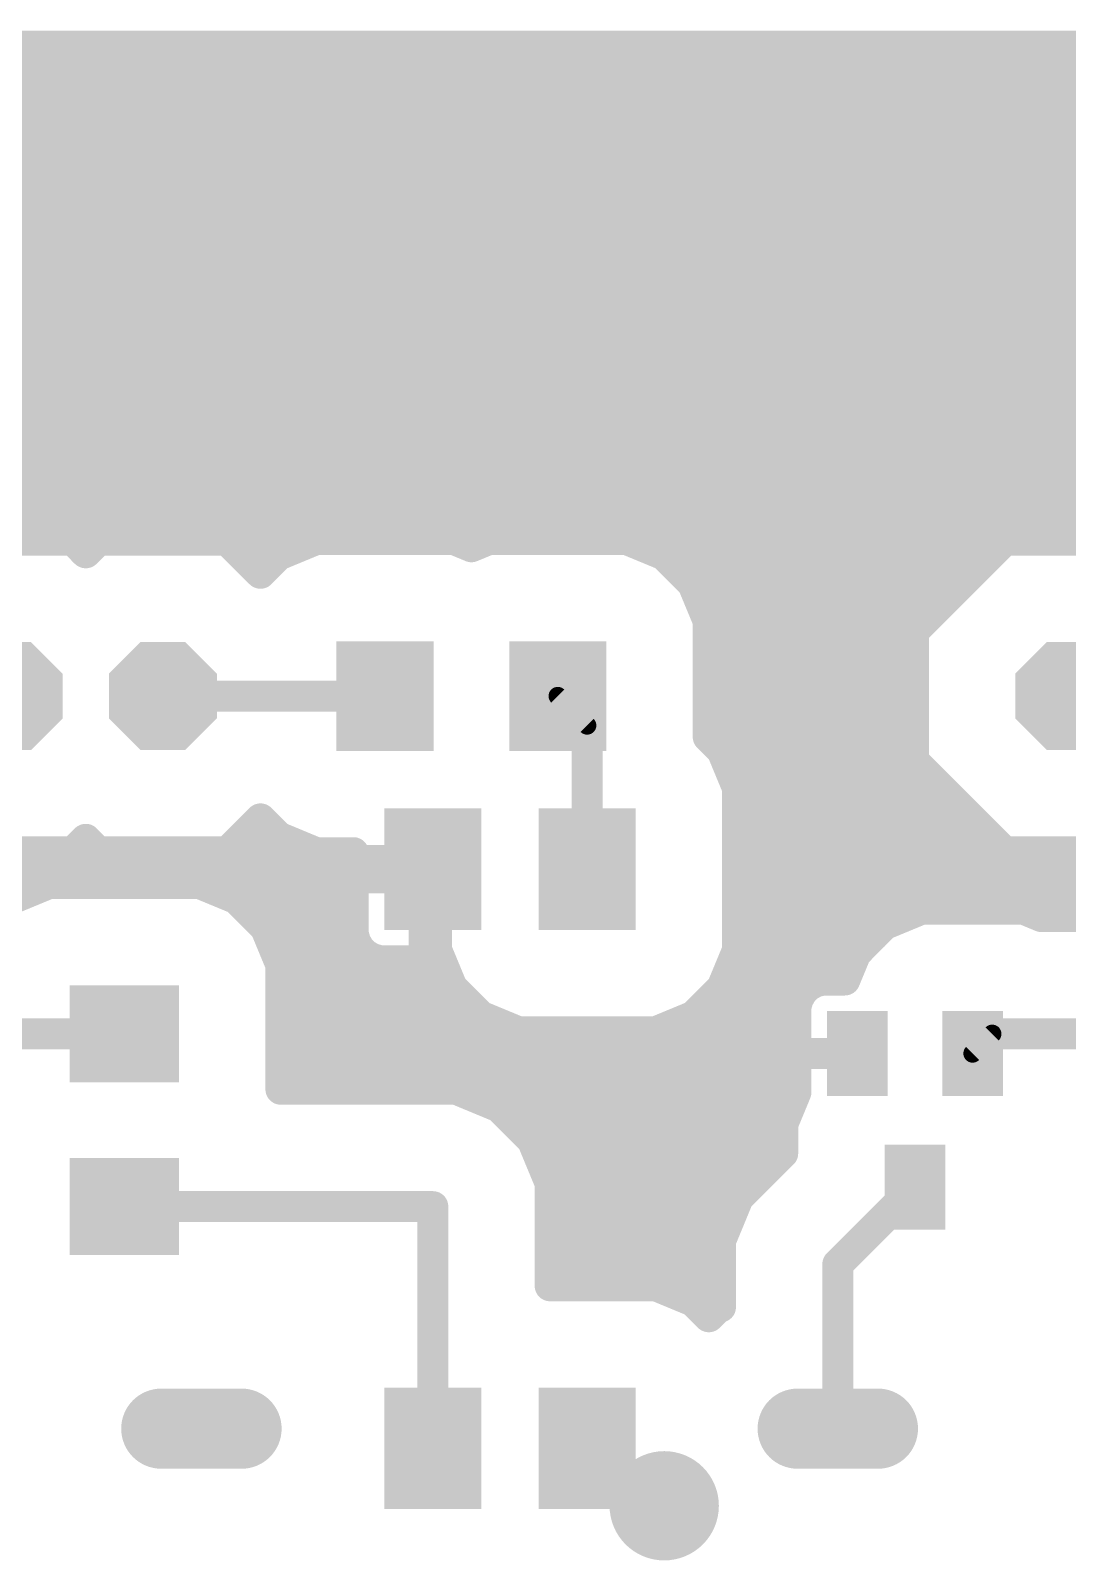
# Model space of a CAD drawing. Header units: millimetres. Extents: x 0 to 653, y 0 to 287.
# Drawn here: x 121.33 to 138.4, y 229.72 to 254.91 of the extents above; entities that cross this region are included whole.
import ezdxf

# ---------------------------------------------------------------- set-up
doc = ezdxf.new("R2010")
doc.units = ezdxf.units.MM
for name, color, linetype in [('1', 7, 'Continuous'), ('17', 7, 'Continuous'), ('18', 7, 'Continuous')]:
    doc.layers.add(name, color=color, linetype=linetype)

# ---------------------------------------------------------------- blocks, each defined once
blk = doc.blocks.new('LONGP100')
at = {"const_width": 1}
blk.add_lwpolyline([(-0.5, 0), (0.5, 0)], dxfattribs=at)
at = {"const_width": 0.5}
for points in [[(-0.5, 0.25, 1), (-0.5, -0.25)], [(0.5, -0.25, 1), (0.5, 0.25)]]:
    blk.add_lwpolyline(points, format="xyb", dxfattribs=at)
blk = doc.blocks.new('OCTAGONP')
at = {"const_width": 0.5}
blk.add_lwpolyline([(-0.25, -0.1036), (-0.25, 0.1036), (-0.1036, 0.25), (0.1036, 0.25), (0.25, 0.1036), (0.25, -0.1036), (0.1036, -0.25), (-0.1036, -0.25), (-0.25, -0.1036), (-0.25, 0.1036)], dxfattribs=at)
blk = doc.blocks.new('RECT')
blk.add_solid([(-0.5, -0.5), (0.5, -0.5), (-0.5, 0.5), (0.5, 0.5)])
blk = doc.blocks.new('ROUNDV')
at = {"const_width": 0.5}
blk.add_lwpolyline([(0, -0.25, 1), (0, 0.25, 1), (0, -0.25)], format="xyb", dxfattribs=at)

msp = doc.modelspace()

# ---------------------------------------------------------------- linework, layer by layer
at = {"layer": '1'}
for points, const_width in [([(86.979, 254.659), (168.291, 254.659)], 0.508), ([(76.416, 254.24), (169.545, 254.24)], 0.508), ([(76.249, 253.732), (169.545, 253.732)], 0.508), ([(76.029, 253.224), (169.545, 253.224)], 0.508), ([(75.521, 252.716), (169.545, 252.716)], 0.508), ([(74.524, 252.208), (169.545, 252.208)], 0.508), ([(40.331, 251.7), (169.545, 251.7)], 0.508), ([(40.348, 251.192), (169.545, 251.192)], 0.508), ([(40.348, 250.684), (169.545, 250.684)], 0.508), ([(40.348, 250.176), (169.545, 250.176)], 0.508), ([(40.348, 249.668), (169.545, 249.668)], 0.508), ([(39.95, 249.16), (169.545, 249.16)], 0.508), ([(39.442, 248.652), (169.545, 248.652)], 0.508), ([(38.934, 248.144), (169.545, 248.144)], 0.508), ([(24.967, 247.636), (169.545, 247.636)], 0.508), ([(24.506, 247.128), (169.545, 247.128)], 0.508), ([(21.193, 246.62), (169.545, 246.62)], 0.508), ([(122.03, 246.519), (119.905, 246.519)], 0.508), ([(122.237, 246.311), (122.03, 246.519)], 0.508), ([(122.445, 246.519), (122.237, 246.311)], 0.508), ([(124.57, 246.519), (122.445, 246.519)], 0.508), ([(125.114, 245.975), (124.57, 246.519)], 0.508), ([(126.032, 246.531), (125.416, 246.276)], 0.508), ([(128.299, 246.531), (126.032, 246.531)], 0.508), ([(128.588, 246.412), (128.299, 246.531)], 0.508), ([(128.876, 246.531), (128.588, 246.412)], 0.508), ([(131.143, 246.531), (128.876, 246.531)], 0.508), ([(131.759, 246.276), (131.143, 246.531)], 0.508), ([(137.367, 246.519), (135.865, 245.016)], 0.508), ([(139.493, 246.519), (137.367, 246.519)], 0.508), ([(125.416, 246.276), (125.114, 245.975)], 0.508), ([(132.231, 245.804), (131.759, 246.276)], 0.508), ([(124.977, 246.112), (125.252, 246.112)], 0.508), ([(131.923, 246.112), (136.961, 246.112)], 0.508), ([(132.486, 245.188), (132.231, 245.804)], 0.508), ([(132.314, 245.604), (136.453, 245.604)], 0.508), ([(132.486, 243.281), (132.486, 245.188)], 0.508), ([(132.486, 245.096), (135.945, 245.096)], 0.508), ([(135.865, 245.016), (135.865, 242.891)], 0.508), ([(132.486, 244.588), (135.865, 244.588)], 0.508), ([(123.507, 243.953), (127.165, 243.953)], 0.508), ([(132.486, 244.08), (135.865, 244.08)], 0.508), ([(130.01, 243.953), (130.493, 243.47)], 0.305), ([(130.493, 243.47), (130.493, 241.103)], 0.508), ([(132.486, 243.572), (135.865, 243.572)], 0.508), ([(132.714, 243.053), (132.486, 243.281)], 0.508), ([(132.702, 243.064), (135.865, 243.064)], 0.508), ([(132.969, 242.437), (132.714, 243.053)], 0.508), ([(135.865, 242.891), (137.367, 241.388)], 0.508), ([(132.919, 242.556), (136.199, 242.556)], 0.508), ([(132.969, 239.77), (132.969, 242.437)], 0.508), ([(124.57, 241.388), (125.114, 241.932)], 0.508), ([(125.114, 241.932), (125.416, 241.631)], 0.508), ([(132.969, 242.048), (136.707, 242.048)], 0.508), ([(125.416, 241.631), (126.032, 241.375)], 0.508), ([(119.905, 241.388), (122.03, 241.388)], 0.508), ([(122.03, 241.388), (122.237, 241.595)], 0.508), ([(122.183, 241.54), (122.293, 241.54)], 0.508), ([(122.237, 241.595), (122.445, 241.388)], 0.508), ([(122.445, 241.388), (124.57, 241.388)], 0.508), ([(124.722, 241.54), (125.634, 241.54)], 0.508), ([(126.032, 241.375), (126.644, 241.375)], 0.508), ([(126.644, 241.375), (126.644, 241.249)], 0.508), ([(132.969, 241.54), (137.215, 241.54)], 0.508), ([(137.367, 241.388), (139.493, 241.388)], 0.508), ([(126.644, 241.249), (127.806, 241.249)], 0.508), ([(127.806, 241.249), (127.806, 240.957)], 0.508), ([(114.871, 241.032), (127.806, 241.032)], 0.508), ([(121.638, 240.867), (121.021, 240.612)], 0.508), ([(124.108, 240.867), (121.638, 240.867)], 0.508), ([(124.724, 240.612), (124.108, 240.867)], 0.508), ([(127.806, 240.957), (126.644, 240.957)], 0.508), ([(126.644, 240.957), (126.644, 240.036)], 0.508), ([(127.806, 239.595), (127.806, 240.957)], 0.508), ([(127.806, 240.957), (128.016, 240.957)], 0.508), ([(128.016, 240.957), (128.016, 239.77)], 0.508), ([(132.969, 241.032), (145.904, 241.032)], 0.508), ([(125.195, 240.14), (124.724, 240.612)], 0.508), ([(124.811, 240.524), (126.644, 240.524)], 0.508), ([(127.806, 240.524), (128.016, 240.524)], 0.508), ([(132.969, 240.524), (139.032, 240.524)], 0.508), ([(136.006, 240.445), (135.39, 240.19)], 0.508), ([(137.673, 240.445), (136.006, 240.445)], 0.508), ([(137.973, 240.321), (137.673, 240.445)], 0.508), ([(125.45, 239.524), (125.195, 240.14)], 0.508), ([(135.39, 240.19), (134.919, 239.718)], 0.508), ([(138.828, 240.321), (137.973, 240.321)], 0.508), ([(125.246, 240.016), (126.65, 240.016)], 0.508), ([(126.644, 240.036), (126.679, 239.907)], 0.508), ([(126.679, 239.907), (126.746, 239.791)], 0.508), ([(127.806, 240.016), (128.016, 240.016)], 0.508), ([(132.969, 240.016), (135.217, 240.016)], 0.508), ([(126.746, 239.791), (126.841, 239.697)], 0.508), ([(126.841, 239.697), (126.956, 239.63)], 0.508), ([(126.956, 239.63), (127.086, 239.595)], 0.508), ([(128.016, 239.77), (128.271, 239.154)], 0.508), ([(132.714, 239.154), (132.969, 239.77)], 0.508), ([(134.919, 239.718), (134.736, 239.276)], 0.508), ([(125.45, 237.477), (125.45, 239.524)], 0.508), ([(125.45, 239.508), (128.124, 239.508)], 0.508), ([(127.086, 239.595), (127.806, 239.595)], 0.508), ([(132.861, 239.508), (134.832, 239.508)], 0.508), ([(128.271, 239.154), (128.743, 238.682)], 0.508), ([(132.242, 238.682), (132.714, 239.154)], 0.508), ([(134.128, 239.175), (134.034, 239.08)], 0.508), ([(134.244, 239.242), (134.128, 239.175)], 0.508), ([(134.373, 239.276), (134.244, 239.242)], 0.508), ([(134.736, 239.276), (134.373, 239.276)], 0.508), ([(125.45, 239), (128.425, 239)], 0.508), ([(132.56, 239), (133.987, 239)], 0.508), ([(133.967, 238.964), (133.932, 238.835)], 0.508), ([(134.034, 239.08), (133.967, 238.964)], 0.508), ([(128.743, 238.682), (129.359, 238.427)], 0.508), ([(131.626, 238.427), (132.242, 238.682)], 0.508), ([(133.932, 238.835), (133.932, 238.068)], 0.508), ([(122.873, 238.39), (119.064, 238.39)], 0.508), ([(125.45, 238.492), (129.201, 238.492)], 0.508), ([(129.359, 238.427), (131.626, 238.427)], 0.508), ([(131.784, 238.492), (133.932, 238.492)], 0.508), ([(140.97, 238.39), (137.162, 238.39)], 0.508), ([(137.162, 238.39), (136.84, 238.068)], 0.305), ([(125.45, 237.984), (133.932, 237.984)], 0.508), ([(133.932, 238.068), (134.631, 238.068)], 0.508), ([(134.631, 238.068), (133.932, 238.068)], 0.508), ([(133.932, 238.068), (133.932, 237.429)], 0.508), ([(134.631, 238.068), (134.631, 238.068)], 0.508), ([(128.337, 237.477), (125.45, 237.477)], 0.508), ([(129.046, 237.183), (128.337, 237.477)], 0.508), ([(128.337, 237.476), (133.932, 237.476)], 0.508), ([(133.932, 237.429), (133.714, 236.902)], 0.508), ([(129.589, 236.64), (129.046, 237.183)], 0.508), ([(129.261, 236.968), (133.741, 236.968)], 0.508), ([(133.714, 236.902), (133.714, 236.422)], 0.508), ([(129.883, 235.93), (129.589, 236.64)], 0.508), ([(129.663, 236.46), (133.714, 236.46)], 0.508), ([(133.714, 236.422), (132.983, 235.692)], 0.508), ([(129.874, 235.952), (133.244, 235.952)], 0.508), ([(129.883, 234.24), (129.883, 235.93)], 0.508), ([(134.62, 234.598), (135.89, 235.868)], 0.508), ([(132.983, 235.692), (132.69, 234.982)], 0.508), ([(122.873, 235.546), (127.953, 235.546)], 0.508), ([(127.953, 235.546), (127.953, 231.563)], 0.508), ([(129.883, 235.444), (132.881, 235.444)], 0.508), ([(129.883, 234.936), (132.69, 234.936)], 0.508), ([(132.69, 234.982), (132.69, 233.892)], 0.508), ([(134.62, 231.888), (134.62, 234.598)], 0.508), ([(129.883, 234.428), (132.69, 234.428)], 0.508), ([(131.626, 234.24), (129.883, 234.24)], 0.508), ([(132.242, 233.985), (131.626, 234.24)], 0.508), ([(132.497, 233.73), (132.242, 233.985)], 0.508), ([(132.306, 233.92), (132.69, 233.92)], 0.508), ([(132.636, 233.869), (132.497, 233.73)], 0.508), ([(132.69, 233.892), (132.636, 233.869)], 0.508), ([(130.817, 231.563), (130.493, 231.563)], 0.406), ([(131.762, 230.618), (130.817, 231.563)], 0.406)]:
    msp.add_lwpolyline(points, dxfattribs=dict(at, const_width=const_width))
for points, const_width in [([(122.12, 246.609, 1), (121.94, 246.429)], 0.254), ([(122.03, 246.392, 1), (122.03, 246.646)], 0.254), ([(122.445, 246.646, 1), (122.445, 246.392)], 0.254), ([(122.535, 246.429, 1), (122.355, 246.609)], 0.254), ([(124.66, 246.609, 1), (124.48, 246.429)], 0.254), ([(124.57, 246.392, 1), (124.57, 246.646)], 0.254), ([(126.032, 246.658, 1), (126.032, 246.404)], 0.254), ([(126.081, 246.414, 1), (125.983, 246.649)], 0.254), ([(128.348, 246.649, 1), (128.25, 246.414)], 0.254), ([(128.299, 246.404, 1), (128.299, 246.658)], 0.254), ([(128.876, 246.658, 1), (128.876, 246.404)], 0.254), ([(128.925, 246.414, 1), (128.827, 246.649)], 0.254), ([(131.192, 246.649, 1), (131.094, 246.414)], 0.254), ([(131.143, 246.404, 1), (131.143, 246.658)], 0.254), ([(137.367, 246.646, 1), (137.367, 246.392)], 0.254), ([(137.457, 246.429, 1), (137.278, 246.609)], 0.254), ([(122.148, 246.401, 1), (122.327, 246.222)], 0.254), ([(122.148, 246.222, 1), (122.327, 246.401)], 0.254), ([(125.367, 246.393, 1), (125.465, 246.159)], 0.254), ([(125.506, 246.186, 1), (125.326, 246.366)], 0.254), ([(128.539, 246.529, 1), (128.636, 246.294)], 0.254), ([(128.539, 246.294, 1), (128.636, 246.529)], 0.254), ([(131.849, 246.366, 1), (131.669, 246.186)], 0.254), ([(131.71, 246.159, 1), (131.808, 246.393)], 0.254), ([(124.977, 246.239, 1), (124.977, 245.985)], 0.254), ([(125.025, 246.064, 1), (125.204, 245.885)], 0.254), ([(125.025, 245.885, 1), (125.204, 246.064)], 0.254), ([(125.252, 245.985, 1), (125.252, 246.239)], 0.254), ([(131.923, 246.239, 1), (131.923, 245.985)], 0.254), ([(136.961, 245.985, 1), (136.961, 246.239)], 0.254), ([(132.348, 245.853, 1), (132.113, 245.756)], 0.254), ([(132.141, 245.715, 1), (132.321, 245.894)], 0.254), ([(132.314, 245.731, 1), (132.314, 245.477)], 0.254), ([(136.453, 245.477, 1), (136.453, 245.731)], 0.254), ([(132.613, 245.188, 1), (132.359, 245.188)], 0.254), ([(132.486, 245.223, 1), (132.486, 244.969)], 0.254), ([(132.369, 245.14, 1), (132.603, 245.237)], 0.254), ([(135.992, 245.016, 1), (135.738, 245.016)], 0.254), ([(135.775, 245.106, 1), (135.954, 244.926)], 0.254), ([(135.945, 244.969, 1), (135.945, 245.223)], 0.254), ([(132.486, 244.715, 1), (132.486, 244.461)], 0.254), ([(135.865, 244.461, 1), (135.865, 244.715)], 0.254), ([(123.507, 244.08, 1), (123.507, 243.826)], 0.254), ([(127.165, 243.826, 1), (127.165, 244.08)], 0.254), ([(132.486, 244.207, 1), (132.486, 243.953)], 0.254), ([(135.865, 243.953, 1), (135.865, 244.207)], 0.254), ([(130.063, 244.007, 1), (129.956, 243.899)], 0.152), ([(130.619, 243.47, 1), (130.365, 243.47)], 0.254), ([(132.486, 243.699, 1), (132.486, 243.445)], 0.254), ([(135.865, 243.445, 1), (135.865, 243.699)], 0.254), ([(130.439, 243.416, 1), (130.546, 243.524)], 0.152), ([(132.576, 243.371, 1), (132.396, 243.191)], 0.254), ([(132.359, 243.281, 1), (132.613, 243.281)], 0.254), ([(132.702, 243.191, 1), (132.702, 242.937)], 0.254), ([(132.831, 243.102, 1), (132.596, 243.004)], 0.254), ([(132.624, 242.963, 1), (132.804, 243.143)], 0.254), ([(135.954, 242.981, 1), (135.775, 242.801)], 0.254), ([(135.865, 242.937, 1), (135.865, 243.191)], 0.254), ([(135.738, 242.891, 1), (135.992, 242.891)], 0.254), ([(132.919, 242.683, 1), (132.919, 242.429)], 0.254), ([(133.096, 242.437, 1), (132.842, 242.437)], 0.254), ([(136.199, 242.429, 1), (136.199, 242.683)], 0.254), ([(132.852, 242.388, 1), (133.086, 242.485)], 0.254), ([(125.204, 242.022, 1), (125.025, 241.842)], 0.254), ([(125.204, 241.842, 1), (125.025, 242.022)], 0.254), ([(132.969, 242.175, 1), (132.969, 241.921)], 0.254), ([(136.707, 241.921, 1), (136.707, 242.175)], 0.254), ([(125.465, 241.748, 1), (125.367, 241.513)], 0.254), ([(122.03, 241.261, 1), (122.03, 241.515)], 0.254), ([(122.183, 241.667, 1), (122.183, 241.413)], 0.254), ([(122.327, 241.685, 1), (122.148, 241.506)], 0.254), ([(122.327, 241.506, 1), (122.148, 241.685)], 0.254), ([(122.293, 241.413, 1), (122.293, 241.667)], 0.254), ([(122.445, 241.515, 1), (122.445, 241.261)], 0.254), ([(124.57, 241.261, 1), (124.57, 241.515)], 0.254), ([(124.722, 241.667, 1), (124.722, 241.413)], 0.254), ([(125.326, 241.541, 1), (125.506, 241.72)], 0.254), ([(125.634, 241.413, 1), (125.634, 241.667)], 0.254), ([(126.032, 241.502, 1), (126.032, 241.248)], 0.254), ([(126.772, 241.375, 1), (126.517, 241.375)], 0.254), ([(126.644, 241.248, 1), (126.644, 241.502)], 0.254), ([(132.969, 241.667, 1), (132.969, 241.413)], 0.254), ([(137.215, 241.413, 1), (137.215, 241.667)], 0.254), ([(137.367, 241.515, 1), (137.367, 241.261)], 0.254), ([(121.94, 241.478, 1), (122.12, 241.298)], 0.254), ([(122.355, 241.298, 1), (122.535, 241.478)], 0.254), ([(124.48, 241.478, 1), (124.66, 241.298)], 0.254), ([(125.983, 241.258, 1), (126.081, 241.493)], 0.254), ([(126.517, 241.249, 1), (126.772, 241.249)], 0.254), ([(126.644, 241.376, 1), (126.644, 241.122)], 0.254), ([(127.933, 241.249, 1), (127.68, 241.249)], 0.254), ([(127.806, 241.122, 1), (127.806, 241.376)], 0.254), ([(137.278, 241.298, 1), (137.457, 241.478)], 0.254), ([(121.638, 240.994, 1), (121.638, 240.74)], 0.254), ([(121.686, 240.749, 1), (121.589, 240.984)], 0.254), ([(124.156, 240.984, 1), (124.059, 240.749)], 0.254), ([(124.108, 240.74, 1), (124.108, 240.994)], 0.254), ([(126.772, 240.957, 1), (126.517, 240.957)], 0.254), ([(126.644, 241.084, 1), (126.644, 240.83)], 0.254), ([(127.933, 240.957, 1), (127.68, 240.957)], 0.254), ([(127.806, 241.084, 1), (127.806, 240.83)], 0.254), ([(127.806, 240.905, 1), (127.806, 241.159)], 0.254), ([(127.806, 240.83, 1), (127.806, 241.084)], 0.254), ([(128.143, 240.957, 1), (127.889, 240.957)], 0.254), ([(128.016, 240.83, 1), (128.016, 241.084)], 0.254), ([(130.365, 241.103, 1), (130.619, 241.103)], 0.254), ([(132.969, 241.159, 1), (132.969, 240.905)], 0.254), ([(124.813, 240.701, 1), (124.634, 240.522)], 0.254), ([(127.68, 240.957, 1), (127.933, 240.957)], 0.254), ([(124.675, 240.494, 1), (124.772, 240.729)], 0.254), ([(124.811, 240.651, 1), (124.811, 240.397)], 0.254), ([(126.644, 240.397, 1), (126.644, 240.651)], 0.254), ([(127.806, 240.651, 1), (127.806, 240.397)], 0.254), ([(128.016, 240.397, 1), (128.016, 240.651)], 0.254), ([(132.969, 240.651, 1), (132.969, 240.397)], 0.254), ([(136.006, 240.572, 1), (136.006, 240.318)], 0.254), ([(136.055, 240.327, 1), (135.958, 240.562)], 0.254), ([(137.722, 240.562, 1), (137.625, 240.327)], 0.254), ([(137.673, 240.318, 1), (137.673, 240.572)], 0.254), ([(125.312, 240.189, 1), (125.078, 240.091)], 0.254), ([(135.342, 240.307, 1), (135.439, 240.072)], 0.254), ([(135.48, 240.1, 1), (135.301, 240.279)], 0.254), ([(137.973, 240.448, 1), (137.973, 240.194)], 0.254), ([(137.924, 240.203, 1), (138.021, 240.438)], 0.254), ([(125.105, 240.05, 1), (125.285, 240.23)], 0.254), ([(125.246, 240.143, 1), (125.246, 239.889)], 0.254), ([(126.767, 240.069, 1), (126.522, 240.004)], 0.254), ([(126.517, 240.036, 1), (126.772, 240.036)], 0.254), ([(126.789, 239.971, 1), (126.569, 239.844)], 0.254), ([(126.65, 239.889, 1), (126.65, 240.143)], 0.254), ([(127.806, 240.143, 1), (127.806, 239.889)], 0.254), ([(128.016, 239.889, 1), (128.016, 240.143)], 0.254), ([(132.969, 240.143, 1), (132.969, 239.889)], 0.254), ([(135.217, 239.889, 1), (135.217, 240.143)], 0.254), ([(126.556, 239.874, 1), (126.802, 239.94)], 0.254), ([(126.836, 239.881, 1), (126.656, 239.702)], 0.254), ([(126.636, 239.728, 1), (126.856, 239.855)], 0.254), ([(126.904, 239.807, 1), (126.777, 239.587)], 0.254), ([(126.751, 239.607, 1), (126.93, 239.787)], 0.254), ([(126.989, 239.753, 1), (126.924, 239.507)], 0.254), ([(126.893, 239.52, 1), (127.02, 239.74)], 0.254), ([(128.133, 239.818, 1), (127.899, 239.721)], 0.254), ([(127.889, 239.77, 1), (128.143, 239.77)], 0.254), ([(132.842, 239.77, 1), (133.096, 239.77)], 0.254), ([(133.086, 239.721, 1), (132.852, 239.818)], 0.254), ([(134.829, 239.808, 1), (135.009, 239.628)], 0.254), ([(135.036, 239.669, 1), (134.802, 239.767)], 0.254), ([(125.577, 239.524, 1), (125.323, 239.524)], 0.254), ([(125.45, 239.635, 1), (125.45, 239.381)], 0.254), ([(125.333, 239.475, 1), (125.568, 239.572)], 0.254), ([(127.086, 239.722, 1), (127.086, 239.468)], 0.254), ([(127.053, 239.473, 1), (127.118, 239.718)], 0.254), ([(127.68, 239.595, 1), (127.933, 239.595)], 0.254), ([(127.806, 239.468, 1), (127.806, 239.722)], 0.254), ([(128.124, 239.381, 1), (128.124, 239.635)], 0.254), ([(132.861, 239.635, 1), (132.861, 239.381)], 0.254), ([(134.832, 239.381, 1), (134.832, 239.635)], 0.254), ([(128.361, 239.244, 1), (128.181, 239.064)], 0.254), ([(132.804, 239.064, 1), (132.624, 239.244)], 0.254), ([(134.065, 239.285, 1), (134.192, 239.065)], 0.254), ([(134.218, 239.085, 1), (134.038, 239.265)], 0.254), ([(134.211, 239.364, 1), (134.277, 239.119)], 0.254), ([(134.307, 239.132, 1), (134.18, 239.352)], 0.254), ([(134.373, 239.403, 1), (134.373, 239.149)], 0.254), ([(134.406, 239.154, 1), (134.34, 239.399)], 0.254), ([(134.619, 239.325, 1), (134.853, 239.228)], 0.254), ([(134.736, 239.149, 1), (134.736, 239.403)], 0.254), ([(125.45, 239.127, 1), (125.45, 238.873)], 0.254), ([(128.154, 239.105, 1), (128.389, 239.202)], 0.254), ([(128.425, 238.873, 1), (128.425, 239.127)], 0.254), ([(132.56, 239.127, 1), (132.56, 238.873)], 0.254), ([(132.596, 239.202, 1), (132.831, 239.105)], 0.254), ([(133.857, 239.028, 1), (134.077, 238.901)], 0.254), ([(134.089, 238.932, 1), (133.844, 238.997)], 0.254), ([(133.944, 239.17, 1), (134.123, 238.99)], 0.254), ([(134.143, 239.017, 1), (133.923, 239.144)], 0.254), ([(133.987, 238.873, 1), (133.987, 239.127)], 0.254), ([(128.792, 238.799, 1), (128.694, 238.565)], 0.254), ([(128.653, 238.592, 1), (128.833, 238.772)], 0.254), ([(132.152, 238.772, 1), (132.332, 238.592)], 0.254), ([(132.291, 238.565, 1), (132.194, 238.799)], 0.254), ([(134.059, 238.835, 1), (133.805, 238.835)], 0.254), ([(133.809, 238.868, 1), (134.055, 238.802)], 0.254), ([(122.873, 238.263, 1), (122.873, 238.517)], 0.254), ([(125.45, 238.619, 1), (125.45, 238.365)], 0.254), ([(129.201, 238.365, 1), (129.201, 238.619)], 0.254), ([(129.359, 238.554, 1), (129.359, 238.3)], 0.254), ([(129.31, 238.31, 1), (129.408, 238.544)], 0.254), ([(131.577, 238.544, 1), (131.675, 238.31)], 0.254), ([(131.626, 238.3, 1), (131.626, 238.554)], 0.254), ([(131.784, 238.619, 1), (131.784, 238.365)], 0.254), ([(133.932, 238.365, 1), (133.932, 238.619)], 0.254), ([(137.162, 238.517, 1), (137.162, 238.263)], 0.254), ([(137.216, 238.336, 1), (137.108, 238.444)], 0.152), ([(125.45, 238.111, 1), (125.45, 237.857)], 0.254), ([(133.932, 238.195, 1), (133.932, 237.941)], 0.254), ([(133.932, 238.195, 1), (133.932, 237.941)], 0.254), ([(134.059, 238.068, 1), (133.805, 238.068)], 0.254), ([(133.805, 238.068, 1), (134.059, 238.068)], 0.254), ([(133.932, 237.857, 1), (133.932, 238.111)], 0.254), ([(134.585, 238.187, 1), (134.676, 237.95)], 0.254), ([(134.676, 237.95, 1), (134.585, 238.187)], 0.254), ([(134.631, 237.941, 1), (134.631, 238.195)], 0.254), ([(134.631, 237.941, 1), (134.631, 238.195)], 0.254), ([(136.786, 238.122, 1), (136.894, 238.014)], 0.152), ([(125.45, 237.604, 1), (125.45, 237.35)], 0.254), ([(125.323, 237.477, 1), (125.577, 237.477)], 0.254), ([(128.385, 237.594, 1), (128.288, 237.359)], 0.254), ([(128.337, 237.603, 1), (128.337, 237.349)], 0.254), ([(128.337, 237.35, 1), (128.337, 237.604)], 0.254), ([(134.049, 237.38, 1), (133.815, 237.478)], 0.254), ([(133.932, 237.349, 1), (133.932, 237.603)], 0.254), ([(129.136, 237.273, 1), (128.956, 237.093)], 0.254), ([(128.997, 237.066, 1), (129.095, 237.3)], 0.254), ([(133.805, 237.429, 1), (134.059, 237.429)], 0.254), ([(129.261, 237.095, 1), (129.261, 236.841)], 0.254), ([(133.841, 236.902, 1), (133.587, 236.902)], 0.254), ([(133.741, 236.841, 1), (133.741, 237.095)], 0.254), ([(129.706, 236.688, 1), (129.472, 236.591)], 0.254), ([(129.499, 236.55, 1), (129.679, 236.73)], 0.254), ([(133.596, 236.95, 1), (133.831, 236.853)], 0.254), ([(129.663, 236.587, 1), (129.663, 236.333)], 0.254), ([(133.803, 236.332, 1), (133.624, 236.512)], 0.254), ([(133.714, 236.333, 1), (133.714, 236.587)], 0.254), ([(133.587, 236.422, 1), (133.841, 236.422)], 0.254), ([(129.874, 236.079, 1), (129.874, 235.825)], 0.254), ([(130.01, 235.93, 1), (129.756, 235.93)], 0.254), ([(129.766, 235.882, 1), (130, 235.979)], 0.254), ([(133.244, 235.825, 1), (133.244, 236.079)], 0.254), ([(135.98, 235.779, 1), (135.8, 235.958)], 0.254), ([(132.894, 235.782, 1), (133.073, 235.602)], 0.254), ([(133.101, 235.643, 1), (132.866, 235.74)], 0.254), ([(122.873, 235.673, 1), (122.873, 235.419)], 0.254), ([(128.079, 235.546, 1), (127.826, 235.546)], 0.254), ([(127.953, 235.419, 1), (127.953, 235.673)], 0.254), ([(129.883, 235.571, 1), (129.883, 235.317)], 0.254), ([(132.881, 235.317, 1), (132.881, 235.571)], 0.254), ([(129.883, 235.063, 1), (129.883, 234.809)], 0.254), ([(132.817, 234.982, 1), (132.563, 234.982)], 0.254), ([(132.572, 235.031, 1), (132.807, 234.934)], 0.254), ([(132.69, 234.809, 1), (132.69, 235.063)], 0.254), ([(134.747, 234.598, 1), (134.493, 234.598)], 0.254), ([(129.883, 234.555, 1), (129.883, 234.301)], 0.254), ([(132.69, 234.301, 1), (132.69, 234.555)], 0.254), ([(134.53, 234.688, 1), (134.71, 234.509)], 0.254), ([(129.883, 234.367, 1), (129.883, 234.113)], 0.254), ([(129.756, 234.24, 1), (130.01, 234.24)], 0.254), ([(131.675, 234.357, 1), (131.577, 234.122)], 0.254), ([(131.626, 234.113, 1), (131.626, 234.367)], 0.254), ([(132.332, 234.074, 1), (132.152, 233.895)], 0.254), ([(132.306, 234.047, 1), (132.306, 233.793)], 0.254), ([(132.194, 233.867, 1), (132.291, 234.102)], 0.254), ([(132.587, 233.987, 1), (132.685, 233.752)], 0.254), ([(132.726, 233.78, 1), (132.546, 233.959)], 0.254), ([(132.738, 233.774, 1), (132.641, 234.009)], 0.254), ([(132.69, 233.793, 1), (132.69, 234.047)], 0.254), ([(132.407, 233.82, 1), (132.586, 233.64)], 0.254), ([(132.407, 233.64, 1), (132.586, 233.82)], 0.254), ([(132.563, 233.892, 1), (132.817, 233.892)], 0.254), ([(134.493, 231.888, 1), (134.747, 231.888)], 0.254), ([(127.826, 231.563, 1), (128.079, 231.563)], 0.254), ([(130.493, 231.665, 1), (130.493, 231.462)], 0.203), ([(130.889, 231.635, 1), (130.746, 231.492)], 0.203), ([(130.817, 231.462, 1), (130.817, 231.665)], 0.203), ([(131.691, 230.547, 1), (131.834, 230.69)], 0.203)]:
    msp.add_lwpolyline(points, format="xyb", dxfattribs=dict(at, const_width=const_width))

# ---------------------------------------------------------------- block references
at = {"layer": '1', "xscale": 1.6}
for p, yscale in [((127.165, 243.953), 1.803), ((130.01, 243.953), 1.803), ((127.953, 231.563), 2), ((130.493, 231.563), 2)]:
    msp.add_blockref('RECT', p, dxfattribs=dict(at, yscale=yscale))
for p, yscale, rotation in [((127.953, 241.103), 2, 180), ((130.493, 241.103), 2, 180), ((122.873, 238.39), 1.803, 90), ((122.873, 235.546), 1.803, 90)]:
    msp.add_blockref('RECT', p, dxfattribs=dict(at, yscale=yscale, rotation=rotation))
at = {"layer": '1', "yscale": 1.4, "rotation": 180}
for p in [(134.94, 238.068), (136.84, 238.068), (135.89, 235.868)]:
    msp.add_blockref('RECT', p, dxfattribs=at)
at = {"layer": '17', "xscale": 1.778, "yscale": 1.778}
for p in [(120.968, 243.953), (120.968, 243.953), (123.507, 243.953), (123.507, 243.953), (138.43, 243.953), (138.43, 243.953)]:
    msp.add_blockref('OCTAGONP', p, dxfattribs=at)
at = {"layer": '17', "xscale": 1.3208, "yscale": 1.3208, "rotation": 180}
for p in [(124.142, 231.888), (124.142, 231.888), (134.62, 231.888), (134.62, 231.888)]:
    msp.add_blockref('LONGP100', p, dxfattribs=at)
at = {"layer": '18', "xscale": 1.8, "yscale": 1.8}
msp.add_blockref('ROUNDV', (131.762, 230.618), dxfattribs=at)
msp.add_blockref('ROUNDV', (131.762, 230.618), dxfattribs=at)

doc.saveas('drawing.dxf')
